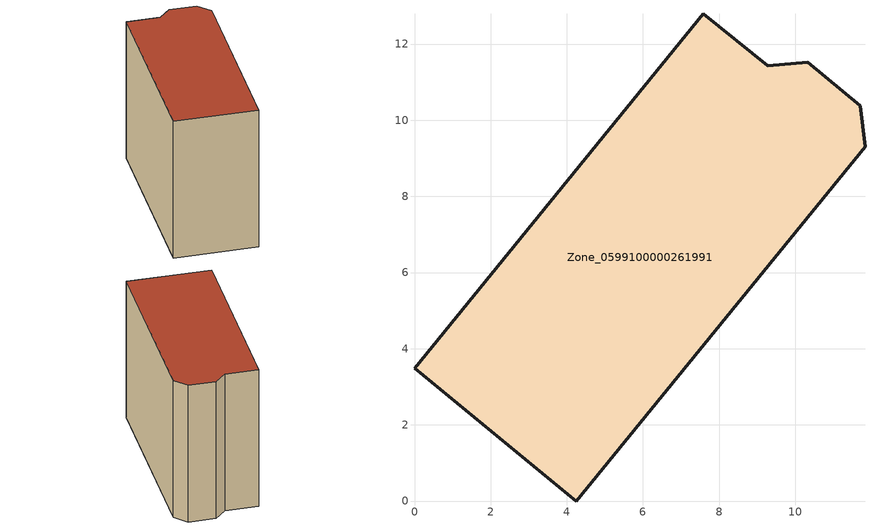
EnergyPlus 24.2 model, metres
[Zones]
Zone_0599100000261991
 floor ground (C_G): 9.27,11.43 10.33,11.52 11.7,10.38 11.83,9.3 4.25,0 0,3.49 7.58,12.79 z0
 wall outside (C_F): 4.25,0 11.83,9.3 11.7,10.38 10.33,11.52 9.27,11.43 7.58,12.79 0,3.49 4.25,0 z0:10.12
 roof outside (C_R): 7.58,12.79 0,3.49 4.25,0 11.83,9.3 11.7,10.38 10.33,11.52 9.27,11.43 z10.12
[BUILDING]
Pand.0599100000261991: North Axis=0; Terrain=City; Loads Convergence Tolerance Value=0.04; Temperature Convergence Tolerance Value=0.4; Solar Distribution=FullExterior; Maximum Number of Warmup Days=25; Minimum Number of Warmup Days=1
[Site:Location]
Rotterdam.The.Hague.AP_ZH_NLD Design_Conditions: Latitude=51.96; Longitude=4.45; Time Zone=1; Elevation=-4.5
[SITE:GROUNDTEMPERATURE:BUILDINGSURFACE]
18, 18, 18, 18, 18, 18, 18, 18, 18, 18, 18, 18
[MATERIAL] Thermal Absorptance=0.9; Solar Absorptance=0.7; Visible Absorptance=0.7
Name | Roughness | Thickness | Conductivity | Density | Specific Heat
G.TI.1946 | MediumSmooth | 0.15 | 1 | 540 | 1210
F.TI.1946 | Rough | 0.3 | 0.857143 | 1920 | 840
R.TI.1946 | MediumRough | 0.2 | 0.1 | 1500 | 1000
[CONSTRUCTION]
C_G: G.TI.1946
C_F: F.TI.1946
C_R: R.TI.1946
[ZONE]
Zone_0599100000261991: Type=1; Multiplier=1; Ceiling Height=Autocalculate; Volume=Autocalculate; Floor Area=autocalculate; Part of Total Floor Area=Yes
[ZONEINFILTRATION:DESIGNFLOWRATE]
Infil_Zone_0599100000261991: Zone or ZoneList or Space or SpaceList=Zone_0599100000261991; Schedule=AlwaysOn; Design Flow Rate Calculation Method=Flow/Area; Flow Rate per Floor Area=0.003; Constant Term Coefficient=1; Temperature Term Coefficient=0; Velocity Term Coefficient=0; Velocity Squared Term Coefficient=0
[HVACTEMPLATE:ZONE:IDEALLOADSAIRSYSTEM]
Zone_0599100000261991: Maximum Heating Supply Air Temperature=50; Minimum Cooling Supply Air Temperature=13; Maximum Heating Supply Air Humidity Ratio=0.0156; Minimum Cooling Supply Air Humidity Ratio=0.0077; Heating Limit=NoLimit; Cooling Limit=NoLimit; Dehumidification Control Type=ConstantSensibleHeatRatio; Cooling Sensible Heat Ratio=0.7; Dehumidification Setpoint=60; Humidification Control Type=None; Humidification Setpoint=30; Outdoor Air Method=None; Outdoor Air Flow Rate per Person=0.00944; Outdoor Air Flow Rate per Zone Floor Area=0; Outdoor Air Flow Rate per Zone=0; Demand Controlled Ventilation Type=None; Outdoor Air Economizer Type=NoEconomizer; Heat Recovery Type=None; Sensible Heat Recovery Effectiveness=0.7; Latent Heat Recovery Effectiveness=0.65
[ZONECONTROL:THERMOSTAT]
ThermostatControl_Zone_0599100000261991: Zone or ZoneList=Zone_0599100000261991; Control Type Schedule=DualSetpointControlType; Control 1=Thermostat_Zone_0599100000261991; Temperature Difference Between Cutout And Setpoint=0
[THERMOSTATSETPOINT:DUALSETPOINT]
Thermostat_Zone_0599100000261991: Heating Setpoint Temperature Schedule=HeatingSetpoint_Zone_0599100000261991; Cooling Setpoint Temperature Schedule=CoolingSetpoint_Zone_0599100000261991
[SCHEDULE:COMPACT]
HeatingSetpoint_Zone_0599100000261991: Through: 12/31, For: AllDays, Until: 24:00, 21
CoolingSetpoint_Zone_0599100000261991: Through: 12/31, For: AllDays, Until: 24:00, 24
DualSetpointControlType: Through: 12/31, For: AllDays, Until: 24:00, 4
AlwaysOn: Through: 12/31, For: AllDays, Until: 24:00, 1
